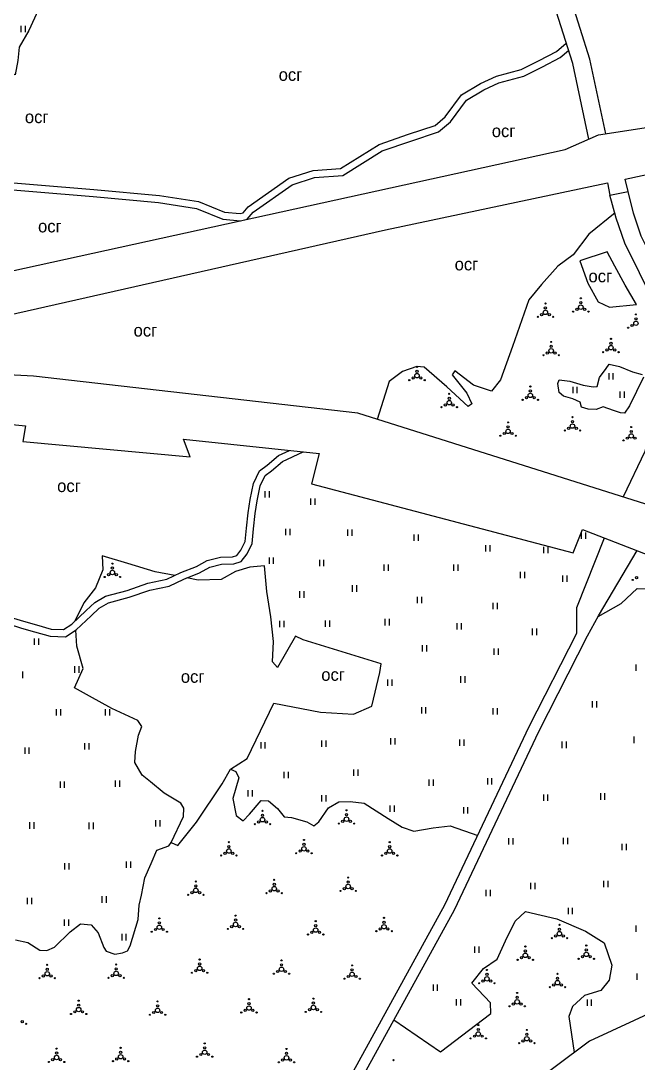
# Model space of a CAD drawing. Header units: millimetres. Extents: x 1379499 to 1411715, y 5652947 to 5671991.
# Drawn here: x 1400420 to 1400768, y 5660281 to 5660868 of the extents above; entities that cross this region are included whole.
import ezdxf

# ---------------------------------------------------------------- set-up
doc = ezdxf.new("R2010")
doc.units = ezdxf.units.MM
doc.layers.add('_5Інше', color=252, linetype='Continuous', lineweight=25)
for name, color, linetype in [('вулиці', 7, 'Continuous'), ('ВулНазва', 7, 'Continuous'), ('на область', 5, 'Continuous')]:
    doc.layers.add(name, color=color, linetype=linetype)
picture_1 = doc.add_image_def('image1.bmp', size_in_pixel=(3370, 2384))

# ---------------------------------------------------------------- blocks, each defined once
blk = doc.blocks.new('ЛвЗд')
at = {"layer": '_5Інше', "color": 204, "linetype": 'Continuous'}
for points in [[(44635.724, 27762.095), (45013.836, 27841.635)], [(44620.877, 27787.19), (44777.635, 27810.375)], [(44602, 27779), (44620.877, 27787.19)], [(43886.079, 27626.153), (44602, 27779)], [(44637.339, 27755.218), (44635.724, 27762.095)], [(44500.676, 27734.365), (44625.871, 27760.072)], [(44625.871, 27760.072), (44627.145, 27753.057)], [(44627.145, 27753.057), (44637.339, 27755.218)], [(44166.957, 27661), (44500.676, 27734.365)], [(44301.977, 27653.003), (44166.957, 27661)], [(44484.405, 27631.143), (44301.977, 27653.003)], [(44236.999, 27631.498), (44297.355, 27625.112)], [(44649.912, 27577.828), (44484.405, 27631.143)], [(44297.355, 27625.112), (44295.758, 27616.281)], [(44295.758, 27616.281), (44389.972, 27607.118)], [(44389.972, 27607.118), (44386.188, 27616.982)], [(44386.188, 27616.982), (44462.492, 27608.569)], [(44462.492, 27608.569), (44458.077, 27591.413)], [(44458.077, 27591.413), (44605.279, 27551.823)], [(44605.279, 27551.823), (44610.67, 27564.91)], [(44610.67, 27564.91), (44730.889, 27517.403)], [(44784.572, 27354.786), (44612.782, 27276.514)], [(44612.782, 27276.514), (44493.236, 27188.183)]]:
    blk.add_lwpolyline(points, dxfattribs=at)

msp = doc.modelspace()

# ---------------------------------------------------------------- linework, layer by layer
at = {"layer": 'вулиці', "color": 7, "lineweight": -2}
for p, q in [((1400420.59, 5660861.5), (1400420.59, 5660865.1)), ((1400422.99, 5660861.5), (1400422.99, 5660865.1))]:
    msp.add_line(p, q, dxfattribs=at)
at = {"layer": 'вулиці', "color": 7}
for p, q in [((1400751.6, 5660665.88), (1400751.6, 5660669.48)), ((1400754, 5660665.88), (1400754, 5660669.48)), ((1400731.33, 5660658.16), (1400731.33, 5660661.76)), ((1400733.73, 5660658.16), (1400733.73, 5660661.76)), ((1400757.86, 5660655.44), (1400757.86, 5660659.04)), ((1400760.26, 5660655.44), (1400760.26, 5660659.04)), ((1400557.97, 5660599.34), (1400557.97, 5660602.94)), ((1400560.37, 5660599.34), (1400560.37, 5660602.94)), ((1400583.71, 5660595.19), (1400583.71, 5660598.79)), ((1400586.11, 5660595.19), (1400586.11, 5660598.79)), ((1400569.67, 5660578.05), (1400569.67, 5660581.65)), ((1400572.07, 5660578.05), (1400572.07, 5660581.65)), ((1400604.5, 5660577.79), (1400604.5, 5660581.39)), ((1400606.9, 5660577.79), (1400606.9, 5660581.39)), ((1400641.94, 5660574.93), (1400641.94, 5660578.53)), ((1400644.34, 5660574.93), (1400644.34, 5660578.53)), ((1400736.14, 5660575.98), (1400736.14, 5660579.58)), ((1400738.54, 5660575.98), (1400738.54, 5660579.58)), ((1400682.23, 5660568.96), (1400682.23, 5660572.56)), ((1400684.63, 5660568.96), (1400684.63, 5660572.56)), ((1400714.86, 5660568.02), (1400714.86, 5660571.62)), ((1400717.26, 5660568.02), (1400717.26, 5660571.62)), ((1400560.31, 5660561.94), (1400560.31, 5660565.54)), ((1400562.71, 5660561.94), (1400562.71, 5660565.54)), ((1400588.65, 5660560.64), (1400588.65, 5660564.24)), ((1400591.05, 5660560.64), (1400591.05, 5660564.24)), ((1400625.04, 5660558.05), (1400625.04, 5660561.65)), ((1400627.44, 5660558.05), (1400627.44, 5660561.65)), ((1400664.29, 5660558.05), (1400664.29, 5660561.65)), ((1400666.69, 5660558.05), (1400666.69, 5660561.65)), ((1400701.73, 5660553.89), (1400701.73, 5660557.49)), ((1400704.13, 5660553.89), (1400704.13, 5660557.49)), ((1400725.64, 5660551.81), (1400725.64, 5660555.41)), ((1400728.04, 5660551.81), (1400728.04, 5660555.41)), ((1400607.09, 5660546.25), (1400607.09, 5660549.85)), ((1400609.49, 5660546.25), (1400609.49, 5660549.85)), ((1400577.45, 5660542.88), (1400577.45, 5660546.48)), ((1400579.85, 5660542.88), (1400579.85, 5660546.48)), ((1400643.74, 5660539.76), (1400643.74, 5660543.36)), ((1400646.14, 5660539.76), (1400646.14, 5660543.36)), ((1400686.38, 5660536.38), (1400686.38, 5660539.98)), ((1400688.78, 5660536.38), (1400688.78, 5660539.98)), ((1400592.01, 5660526.51), (1400592.01, 5660530.11)), ((1400594.41, 5660526.51), (1400594.41, 5660530.11)), ((1400625.55, 5660527.29), (1400625.55, 5660530.89)), ((1400627.95, 5660527.29), (1400627.95, 5660530.89)), ((1400566.28, 5660526.25), (1400566.28, 5660529.85)), ((1400568.68, 5660526.25), (1400568.68, 5660529.85)), ((1400666.1, 5660524.96), (1400666.1, 5660528.56)), ((1400668.5, 5660524.96), (1400668.5, 5660528.56)), ((1400708.47, 5660521.84), (1400708.47, 5660525.44)), ((1400710.87, 5660521.84), (1400710.87, 5660525.44)), ((1400428.13, 5660516.37), (1400428.13, 5660519.97)), ((1400430.53, 5660516.37), (1400430.53, 5660519.97)), ((1400646.6, 5660512.49), (1400646.6, 5660516.09)), ((1400649, 5660512.49), (1400649, 5660516.09)), ((1400686.9, 5660510.67), (1400686.9, 5660514.27)), ((1400689.3, 5660510.67), (1400689.3, 5660514.27)), ((1400421.53, 5660497.62), (1400421.53, 5660501.22)), ((1400450.75, 5660500.62), (1400450.75, 5660504.22)), ((1400453.15, 5660500.62), (1400453.15, 5660504.22)), ((1400766.91, 5660501.68), (1400766.91, 5660505.28)), ((1400627.12, 5660493.17), (1400627.12, 5660496.77)), ((1400629.52, 5660493.17), (1400629.52, 5660496.77)), ((1400668.19, 5660494.99), (1400668.19, 5660498.59)), ((1400670.59, 5660494.99), (1400670.59, 5660498.59)), ((1400742.33, 5660480.99), (1400742.33, 5660484.59)), ((1400744.73, 5660480.99), (1400744.73, 5660484.59)), ((1400440.47, 5660476.56), (1400440.47, 5660480.16)), ((1400442.87, 5660476.56), (1400442.87, 5660480.16)), ((1400468.01, 5660476.56), (1400468.01, 5660480.16)), ((1400470.41, 5660476.56), (1400470.41, 5660480.16)), ((1400646.1, 5660477.59), (1400646.1, 5660481.19)), ((1400648.5, 5660477.59), (1400648.5, 5660481.19)), ((1400686.39, 5660477.07), (1400686.39, 5660480.67)), ((1400688.79, 5660477.07), (1400688.79, 5660480.67)), ((1400456.44, 5660457.34), (1400456.44, 5660460.94)), ((1400458.84, 5660457.34), (1400458.84, 5660460.94)), ((1400555.63, 5660457.85), (1400555.63, 5660461.45)), ((1400558.03, 5660457.85), (1400558.03, 5660461.45)), ((1400589.95, 5660458.89), (1400589.95, 5660462.49)), ((1400592.35, 5660458.89), (1400592.35, 5660462.49)), ((1400628.68, 5660460.19), (1400628.68, 5660463.79)), ((1400631.08, 5660460.19), (1400631.08, 5660463.79)), ((1400667.67, 5660459.41), (1400667.67, 5660463.01)), ((1400670.07, 5660459.41), (1400670.07, 5660463.01)), ((1400725.27, 5660458.17), (1400725.27, 5660461.77)), ((1400727.67, 5660458.17), (1400727.67, 5660461.77)), ((1400765.77, 5660460.99), (1400765.77, 5660464.59)), ((1400422.75, 5660454.93), (1400422.75, 5660458.53)), ((1400425.15, 5660454.93), (1400425.15, 5660458.53)), ((1400568.63, 5660441.23), (1400568.63, 5660444.83)), ((1400571.03, 5660441.23), (1400571.03, 5660444.83)), ((1400607.88, 5660442.53), (1400607.88, 5660446.13)), ((1400610.28, 5660442.53), (1400610.28, 5660446.13)), ((1400442.65, 5660435.7), (1400442.65, 5660439.3)), ((1400445.05, 5660435.7), (1400445.05, 5660439.3)), ((1400473.72, 5660436.36), (1400473.72, 5660439.96)), ((1400476.12, 5660436.36), (1400476.12, 5660439.96)), ((1400650.26, 5660436.81), (1400650.26, 5660440.41)), ((1400652.66, 5660436.81), (1400652.66, 5660440.41)), ((1400683.27, 5660437.59), (1400683.27, 5660441.19)), ((1400685.67, 5660437.59), (1400685.67, 5660441.19)), ((1400548.35, 5660430.84), (1400548.35, 5660434.44)), ((1400550.75, 5660430.84), (1400550.75, 5660434.44)), ((1400589.95, 5660427.98), (1400589.95, 5660431.58)), ((1400592.35, 5660427.98), (1400592.35, 5660431.58)), ((1400714.8, 5660428.38), (1400714.8, 5660431.98)), ((1400717.2, 5660428.38), (1400717.2, 5660431.98)), ((1400746.89, 5660429.07), (1400746.89, 5660432.67)), ((1400749.29, 5660429.07), (1400749.29, 5660432.67)), ((1400628.42, 5660422.27), (1400628.42, 5660425.87)), ((1400630.82, 5660422.27), (1400630.82, 5660425.87)), ((1400669.75, 5660421.23), (1400669.75, 5660424.83)), ((1400672.15, 5660421.23), (1400672.15, 5660424.83)), ((1400425.51, 5660412.72), (1400425.51, 5660416.32)), ((1400427.91, 5660412.72), (1400427.91, 5660416.32)), ((1400458.92, 5660412.53), (1400458.92, 5660416.13)), ((1400461.32, 5660412.53), (1400461.32, 5660416.13)), ((1400496.45, 5660413.91), (1400496.45, 5660417.51)), ((1400498.85, 5660413.91), (1400498.85, 5660417.51)), ((1400695.23, 5660403.83), (1400695.23, 5660407.43)), ((1400697.63, 5660403.83), (1400697.63, 5660407.43)), ((1400725.95, 5660404.06), (1400725.95, 5660407.66)), ((1400728.35, 5660404.06), (1400728.35, 5660407.66)), ((1400758.95, 5660400.65), (1400758.95, 5660404.25)), ((1400761.35, 5660400.65), (1400761.35, 5660404.25)), ((1400445.1, 5660389.64), (1400445.1, 5660393.24)), ((1400447.5, 5660389.64), (1400447.5, 5660393.24)), ((1400479.86, 5660390.63), (1400479.86, 5660394.23)), ((1400482.26, 5660390.63), (1400482.26, 5660394.23)), ((1400748.72, 5660379.81), (1400748.72, 5660383.41)), ((1400751.12, 5660379.81), (1400751.12, 5660383.41)), ((1400682.49, 5660374.74), (1400682.49, 5660378.34)), ((1400684.89, 5660374.74), (1400684.89, 5660378.34)), ((1400707.53, 5660378.68), (1400707.53, 5660382.28)), ((1400709.93, 5660378.68), (1400709.93, 5660382.28)), ((1400424.19, 5660370.19), (1400424.19, 5660373.79)), ((1400426.59, 5660370.19), (1400426.59, 5660373.79)), ((1400466.22, 5660371.03), (1400466.22, 5660374.63)), ((1400468.62, 5660371.03), (1400468.62, 5660374.63)), ((1400728.69, 5660364.58), (1400728.69, 5660368.18)), ((1400731.09, 5660364.58), (1400731.09, 5660368.18)), ((1400444.93, 5660357.94), (1400444.93, 5660361.54)), ((1400447.33, 5660357.94), (1400447.33, 5660361.54)), ((1400766.92, 5660354.58), (1400766.92, 5660358.18)), ((1400477.34, 5660349.81), (1400477.34, 5660353.41)), ((1400479.74, 5660349.81), (1400479.74, 5660353.41)), ((1400676.11, 5660342.69), (1400676.11, 5660346.29)), ((1400678.51, 5660342.69), (1400678.51, 5660346.29)), ((1400767.38, 5660327.52), (1400767.38, 5660331.12)), ((1400652.67, 5660321.31), (1400652.67, 5660324.91)), ((1400655.07, 5660321.31), (1400655.07, 5660324.91)), ((1400665.65, 5660313.13), (1400665.65, 5660316.73)), ((1400668.05, 5660313.13), (1400668.05, 5660316.73)), ((1400739.38, 5660312.9), (1400739.38, 5660316.5)), ((1400741.78, 5660312.9), (1400741.78, 5660316.5))]:
    msp.add_line(p, q, dxfattribs=at)
for points in [[(1400740.13, 5660801.27), (1400731.12, 5660843.8), (1400715.22, 5660894.24), (1400701.47, 5660916.83), (1400669.75, 5660946.43), (1400622.51, 5660973.39), (1400531.6, 5661022.06), (1400381.63, 5661104.33), (1400249.05, 5661176.72), (1400100, 5661258.74), (1399949.35, 5661341.46)], [(1400749.7, 5660804.32), (1400740.81, 5660846.35), (1400724.4, 5660898.41), (1400709.29, 5660923.21), (1400675.72, 5660954.54), (1400627.35, 5660982.15), (1400536.37, 5661030.85), (1400386.43, 5661113.11), (1400253.85, 5661185.49), (1400206.51, 5661211.54)], [(1400803.47, 5660691.49), (1400785.56, 5660714.61), (1400769.7, 5660746.57), (1400765.31, 5660759.46), (1400762.28, 5660771.82)], [(1400796.59, 5660684.05), (1400777.05, 5660709.27), (1400760.44, 5660742.72), (1400755.7, 5660756.68), (1400752.09, 5660769.6)], [(1400413.15, 5660528.07), (1400420.74, 5660525.76), (1400428.03, 5660523.67), (1400436.91, 5660521.19), (1400445.43, 5660520.85), (1400451.6, 5660524.8), (1400459.98, 5660532.68), (1400464.46, 5660536.9), (1400469.68, 5660540.01), (1400481.41, 5660543.16), (1400493.02, 5660547.13), (1400503.85, 5660549.44), (1400512.11, 5660553.38), (1400520.99, 5660556.86), (1400526.85, 5660560), (1400533.31, 5660561.69), (1400540.24, 5660561.87), (1400544.38, 5660563.25), (1400547.73, 5660567.5), (1400550.71, 5660573.44), (1400551.4, 5660581.66), (1400552.38, 5660590.25), (1400553.44, 5660597.48), (1400555.23, 5660605.98), (1400557.95, 5660611.71), (1400561.51, 5660614.35), (1400567.63, 5660619.53), (1400579.31, 5660625.08)], [(1400414.44, 5660531.86), (1400421.87, 5660529.6), (1400429.12, 5660527.52), (1400437.54, 5660525.16), (1400444.33, 5660524.89), (1400449.13, 5660527.97), (1400457.23, 5660535.59), (1400462.04, 5660540.11), (1400468.1, 5660543.73), (1400480.24, 5660546.99), (1400491.96, 5660550.99), (1400502.55, 5660553.26), (1400510.52, 5660557.06), (1400519.31, 5660560.49), (1400525.38, 5660563.75), (1400532.75, 5660565.68), (1400539.54, 5660565.86), (1400541.98, 5660566.67), (1400544.34, 5660569.66), (1400546.78, 5660574.54), (1400547.42, 5660582.05), (1400548.42, 5660590.77), (1400549.5, 5660598.19), (1400551.41, 5660607.26), (1400554.76, 5660614.32), (1400559.02, 5660617.49), (1400565.45, 5660622.92), (1400571.68, 5660625.88)], [(1400507.06, 5660555.4), (1400496.09, 5660557.42), (1400480.57, 5660562.18), (1400466.17, 5660566.46), (1400466.63, 5660558.5), (1400462.34, 5660548.4), (1400455.9, 5660539.98), (1400450.86, 5660529.59)], [(1400538.48, 5660446.33), (1400547.81, 5660452.31), (1400562.85, 5660483.48), (1400589.17, 5660478.41), (1400607.78, 5660477.29), (1400617.97, 5660481.82), (1400622.48, 5660500.79), (1400623.24, 5660505.67), (1400579.43, 5660519.19), (1400575, 5660521.24), (1400564.89, 5660503.64), (1400562.13, 5660506.7), (1400562.59, 5660518.18), (1400561.06, 5660532.1), (1400558.91, 5660546.4), (1400557.53, 5660560.79), (1400549.25, 5660560.17), (1400541.29, 5660557.57), (1400533.17, 5660553.13), (1400520.3, 5660552.67), (1400513.8, 5660554.04)], [(1400417.41, 5660350.15), (1400424.31, 5660348.69), (1400431.08, 5660344.32), (1400435.06, 5660344.05), (1400439.31, 5660345.91), (1400448.07, 5660354.53), (1400454.05, 5660359.03), (1400460.02, 5660358.5), (1400463.87, 5660354), (1400467.03, 5660345.81), (1400468.41, 5660343.75), (1400473.23, 5660342.1), (1400477.63, 5660342.72), (1400480.52, 5660343.89), (1400481.97, 5660346.71), (1400486.45, 5660361.53), (1400487.07, 5660369.57), (1400488.31, 5660375.21), (1400490.16, 5660385.03), (1400493.81, 5660393.11), (1400496.94, 5660400.62), (1400503.78, 5660403.06), (1400505.05, 5660405.01), (1400511.99, 5660419.61), (1400512.18, 5660424.3), (1400510.42, 5660427.13), (1400501.15, 5660432.69), (1400493.33, 5660439.13), (1400488.73, 5660442.88), (1400484.63, 5660450.1), (1400485.02, 5660456.14), (1400486.58, 5660465.41), (1400488.43, 5660470.39), (1400486.18, 5660473.76), (1400471.53, 5660480.39), (1400459.13, 5660487.32), (1400450.63, 5660492), (1400455.41, 5660502.93), (1400451.95, 5660515.52), (1400451.3, 5660524.6)], [(1400505.05, 5660405.01), (1400508.8, 5660403.2), (1400519.23, 5660416.38), (1400533.7, 5660437.95), (1400538.48, 5660446.33), (1400541.52, 5660444.89), (1400543.11, 5660441.42), (1400539.78, 5660429.71), (1400541.66, 5660420.17), (1400545.57, 5660417.14), (1400549.18, 5660420.9), (1400555.69, 5660428.56), (1400559.75, 5660428.41), (1400564.81, 5660424.08), (1400568.57, 5660419.45), (1400572.77, 5660419.02), (1400581.45, 5660416.56), (1400585.35, 5660414.25), (1400588.24, 5660416.56), (1400593.66, 5660424.46), (1400599.45, 5660427.78), (1400605.81, 5660428.07), (1400613.77, 5660427.2), (1400627.22, 5660418.53), (1400635.18, 5660413.62), (1400641.69, 5660411.31), (1400652.54, 5660413.19), (1400662.09, 5660414.34), (1400677.64, 5660408.94)], [(1400630.4, 5660304.94), (1400656.72, 5660287.01), (1400684.98, 5660308.55), (1400684.93, 5660314.63), (1400674.35, 5660325.66), (1400680.92, 5660334.01), (1400688.61, 5660339.3), (1400693.26, 5660349.55), (1400698.71, 5660360.6), (1400704.49, 5660366.04), (1400722.12, 5660361.88), (1400738.32, 5660354.99), (1400748.9, 5660348.42), (1400753.23, 5660335.77), (1400751.62, 5660327.44), (1400746.97, 5660321.52), (1400737.84, 5660318.79), (1400731.1, 5660312.55), (1400729.02, 5660306.94), (1400732.03, 5660286.62)]]:
    msp.add_lwpolyline(points, dxfattribs=at)
at = {"layer": 'вулиці', "color": 7, "lineweight": -2}
for points in [[(1400437.38, 5660890.06), (1400424.96, 5660862.4), (1400419.43, 5660853.06), (1400418.62, 5660845.58), (1400417.24, 5660837.51), (1400411.93, 5660839.93), (1400403.97, 5660841.66), (1400391.41, 5660842.81), (1400377.52, 5660846.51), (1400369.11, 5660850.66), (1400356.31, 5660852.27), (1400348.69, 5660853.42), (1400352.88, 5660875.03)], [(1400256.33, 5660789.62), (1400323.37, 5660784.49), (1400359.32, 5660781.31), (1400461.53, 5660772.85), (1400498.44, 5660769.5), (1400520.36, 5660766.07), (1400535.08, 5660760.13), (1400543.88, 5660759.31), (1400545.62, 5660759.69), (1400548.38, 5660763.08), (1400571.28, 5660779.23), (1400585.01, 5660783.51), (1400600.33, 5660784.72), (1400622.2, 5660798.22), (1400638.68, 5660803.99), (1400653.61, 5660808.96), (1400659.33, 5660813.78), (1400668.51, 5660826.17), (1400679.17, 5660832.51), (1400688.21, 5660836.69), (1400702.1, 5660840.42), (1400712.33, 5660845.63), (1400721.94, 5660850.63), (1400727.52, 5660855.24)], [(1400358.97, 5660777.33), (1400461.19, 5660768.86), (1400497.95, 5660765.52), (1400519.29, 5660762.19), (1400534.13, 5660756.2), (1400544.13, 5660755.27), (1400547.84, 5660756.08), (1400551.13, 5660760.13), (1400573.07, 5660775.6), (1400585.77, 5660779.56), (1400601.61, 5660780.8), (1400623.93, 5660794.59), (1400639.98, 5660800.2), (1400655.6, 5660805.41), (1400662.26, 5660811.03), (1400671.25, 5660823.14), (1400681.04, 5660828.97), (1400689.58, 5660832.92), (1400703.54, 5660836.66), (1400714.16, 5660842.08), (1400724.16, 5660847.28), (1400728.82, 5660851.12)], [(1400754.97, 5660759.69), (1400740.31, 5660747.76), (1400731.34, 5660736.03), (1400722.69, 5660729.67), (1400713.55, 5660719.41), (1400706.38, 5660710.77), (1400697.23, 5660684.44), (1400690.55, 5660665.7), (1400685.49, 5660659.18), (1400675.21, 5660662.6), (1400664.77, 5660670.75), (1400663.19, 5660668.41), (1400671.44, 5660658.15), (1400674.37, 5660652.11), (1400672.36, 5660650.64), (1400660.26, 5660661.63), (1400647.43, 5660672.8), (1400643.32, 5660673.24), (1400635.33, 5660670.24), (1400627.82, 5660664.74), (1400621.07, 5660643.37)], [(1400750.63, 5660737.81), (1400735.19, 5660732.67), (1400739.6, 5660720.04), (1400745.48, 5660709.61), (1400751.95, 5660706.53), (1400767.09, 5660708), (1400760.62, 5660719.01), (1400754.89, 5660729.73), (1400750.63, 5660737.81)], [(1400805.17, 5660677.02), (1400790.49, 5660669.13), (1400782.73, 5660659.26), (1400780.61, 5660647.04), (1400774.5, 5660635.29), (1400771.67, 5660625.19), (1400759.64, 5660599.63)], [(1400771.05, 5660667.09), (1400763.1, 5660650.99), (1400760.38, 5660646.84), (1400758.01, 5660647.08), (1400754.1, 5660648.27), (1400748.29, 5660650.4), (1400744.38, 5660648.86), (1400739.87, 5660649.09), (1400736.08, 5660650.16), (1400735.25, 5660653.12), (1400731.22, 5660654.9), (1400725.89, 5660656.44), (1400723.51, 5660658.57), (1400722.8, 5660663.54), (1400723.51, 5660665.67), (1400729.56, 5660664.84), (1400737.03, 5660662.71), (1400742.6, 5660661.76), (1400744.85, 5660661.88), (1400746.27, 5660666.86), (1400749.95, 5660671.95), (1400751.73, 5660674.43), (1400757.41, 5660673.13), (1400764.88, 5660670.05), (1400770.22, 5660668.63)], [(1400523.22, 5660103.7), (1400547.01, 5660155.15), (1400587.88, 5660239.92), (1400659.14, 5660369.81), (1400706.63, 5660470.23), (1400733.52, 5660522.83), (1400733.49, 5660537.42), (1400749.02, 5660576.58)], [(1400537.8, 5660120.94), (1400552.44, 5660152.59), (1400593.22, 5660237.17), (1400664.49, 5660367.08), (1400712.01, 5660467.58), (1400739.53, 5660521.39), (1400745.58, 5660532.68), (1400767.42, 5660569.44)], [(1400745.41, 5660532.37), (1400758.36, 5660539.66), (1400767.4, 5660548.14), (1400778.34, 5660547.87), (1400787.28, 5660526.45)]]:
    msp.add_lwpolyline(points, dxfattribs=at)
at = {"layer": 'вулиці', "color": 7}
for centre, radius in [((1400715.78, 5660706.14), 0.625), ((1400715.78, 5660708.64), 0.312), ((1400735.69, 5660706.57), 1.25), ((1400735.69, 5660709.07), 0.625), ((1400735.69, 5660711.57), 0.312), ((1400711.45, 5660701.14), 0.312), ((1400713.62, 5660702.39), 0.625), ((1400715.78, 5660703.64), 1.25), ((1400717.95, 5660702.39), 0.625), ((1400720.11, 5660701.14), 0.312), ((1400731.36, 5660704.07), 0.312), ((1400733.52, 5660705.32), 0.625), ((1400737.85, 5660705.32), 0.625), ((1400740.02, 5660704.07), 0.312), ((1400766.72, 5660700), 0.625), ((1400766.72, 5660702.5), 0.312), ((1400762.39, 5660695), 0.312), ((1400764.56, 5660696.25), 0.625), ((1400766.72, 5660697.5), 1.25), ((1400752.67, 5660688.75), 0.312), ((1400719, 5660682), 1.25), ((1400719, 5660684.5), 0.625), ((1400719, 5660687), 0.312), ((1400750.5, 5660682.5), 0.625), ((1400752.67, 5660683.75), 1.25), ((1400752.67, 5660686.25), 0.625), ((1400754.83, 5660682.5), 0.625), ((1400714.67, 5660679.5), 0.312), ((1400716.84, 5660680.75), 0.625), ((1400721.17, 5660680.75), 0.625), ((1400723.33, 5660679.5), 0.312), ((1400748.34, 5660681.25), 0.312), ((1400757, 5660681.25), 0.312), ((1400643.47, 5660670.46), 0.625), ((1400643.47, 5660672.96), 0.312), ((1400639.14, 5660665.46), 0.312), ((1400641.31, 5660666.71), 0.625), ((1400643.47, 5660667.96), 1.25), ((1400645.64, 5660666.71), 0.625), ((1400647.8, 5660665.46), 0.312), ((1400707.29, 5660659.35), 0.625), ((1400707.29, 5660661.85), 0.312), ((1400661.62, 5660652.75), 1.25), ((1400661.62, 5660655.25), 0.625), ((1400661.62, 5660657.75), 0.312), ((1400702.96, 5660654.35), 0.312), ((1400705.13, 5660655.6), 0.625), ((1400707.29, 5660656.85), 1.25), ((1400709.46, 5660655.6), 0.625), ((1400711.62, 5660654.35), 0.312), ((1400657.29, 5660650.25), 0.312), ((1400659.46, 5660651.5), 0.625), ((1400663.79, 5660651.5), 0.625), ((1400665.95, 5660650.25), 0.312), ((1400694.74, 5660641.64), 0.312), ((1400731, 5660642.09), 0.625), ((1400731, 5660644.59), 0.312), ((1400692.58, 5660635.39), 0.625), ((1400694.74, 5660636.64), 1.25), ((1400694.74, 5660639.14), 0.625), ((1400696.91, 5660635.39), 0.625), ((1400726.67, 5660637.09), 0.312), ((1400728.84, 5660638.34), 0.625), ((1400731, 5660639.59), 1.25), ((1400733.17, 5660638.34), 0.625), ((1400735.33, 5660637.09), 0.312), ((1400764.09, 5660636.53), 0.625), ((1400764.09, 5660639.03), 0.312), ((1400690.41, 5660634.14), 0.312), ((1400699.07, 5660634.14), 0.312), ((1400759.76, 5660631.53), 0.312), ((1400761.92, 5660632.78), 0.625), ((1400764.09, 5660634.03), 1.25), ((1400766.25, 5660632.78), 0.625), ((1400471.94, 5660559.57), 0.625), ((1400471.94, 5660562.07), 0.312), ((1400467.61, 5660554.57), 0.312), ((1400469.77, 5660555.82), 0.625), ((1400471.94, 5660557.07), 1.25), ((1400474.1, 5660555.82), 0.625), ((1400476.27, 5660554.57), 0.312), ((1400767.09, 5660554.15), 0.625), ((1400764.92, 5660552.9), 0.312), ((1400556.45, 5660417.79), 1.25), ((1400556.45, 5660420.29), 0.625), ((1400556.45, 5660422.79), 0.312), ((1400603.78, 5660418.1), 1.25), ((1400603.78, 5660420.6), 0.625), ((1400603.78, 5660423.1), 0.312), ((1400552.12, 5660415.29), 0.312), ((1400554.29, 5660416.54), 0.625), ((1400558.62, 5660416.54), 0.625), ((1400560.78, 5660415.29), 0.312), ((1400599.45, 5660415.6), 0.312), ((1400601.61, 5660416.85), 0.625), ((1400605.94, 5660416.85), 0.625), ((1400608.11, 5660415.6), 0.312), ((1400579.8, 5660406.4), 0.312), ((1400537.52, 5660400.14), 1.25), ((1400537.52, 5660402.64), 0.625), ((1400537.52, 5660405.14), 0.312), ((1400579.8, 5660401.4), 1.25), ((1400579.8, 5660403.9), 0.625), ((1400628.07, 5660400.14), 1.25), ((1400628.07, 5660402.64), 0.625), ((1400628.07, 5660405.14), 0.312), ((1400533.19, 5660397.64), 0.312), ((1400535.36, 5660398.89), 0.625), ((1400539.69, 5660398.89), 0.625), ((1400541.85, 5660397.64), 0.312), ((1400575.47, 5660398.9), 0.312), ((1400577.64, 5660400.15), 0.625), ((1400581.97, 5660400.15), 0.625), ((1400584.13, 5660398.9), 0.312), ((1400623.74, 5660397.64), 0.312), ((1400625.91, 5660398.89), 0.625), ((1400630.24, 5660398.89), 0.625), ((1400632.4, 5660397.64), 0.312), ((1400518.89, 5660382.98), 0.312), ((1400563.06, 5660383.92), 0.312), ((1400604.7, 5660382.68), 0.625), ((1400604.7, 5660385.18), 0.312), ((1400516.72, 5660376.73), 0.625), ((1400518.89, 5660377.98), 1.25), ((1400518.89, 5660380.48), 0.625), ((1400521.05, 5660376.73), 0.625), ((1400560.89, 5660377.67), 0.625), ((1400563.06, 5660378.92), 1.25), ((1400563.06, 5660381.42), 0.625), ((1400565.22, 5660377.67), 0.625), ((1400600.37, 5660377.68), 0.312), ((1400602.54, 5660378.93), 0.625), ((1400604.7, 5660380.18), 1.25), ((1400606.87, 5660378.93), 0.625), ((1400609.03, 5660377.68), 0.312), ((1400514.55, 5660375.48), 0.312), ((1400523.22, 5660375.48), 0.312), ((1400558.73, 5660376.42), 0.312), ((1400567.39, 5660376.42), 0.312), ((1400498.38, 5660359.67), 0.625), ((1400498.38, 5660362.17), 0.312), ((1400541.29, 5660358.75), 1.25), ((1400541.29, 5660361.25), 0.625), ((1400541.29, 5660363.75), 0.312), ((1400586.4, 5660360.59), 0.312), ((1400624.9, 5660359.99), 0.625), ((1400624.9, 5660362.49), 0.312), ((1400494.05, 5660354.67), 0.312), ((1400496.21, 5660355.92), 0.625), ((1400498.38, 5660357.17), 1.25), ((1400500.54, 5660355.92), 0.625), ((1400502.71, 5660354.67), 0.312), ((1400536.96, 5660356.25), 0.312), ((1400539.12, 5660357.5), 0.625), ((1400543.45, 5660357.5), 0.625), ((1400545.62, 5660356.25), 0.312), ((1400584.24, 5660354.34), 0.625), ((1400586.4, 5660355.59), 1.25), ((1400586.4, 5660358.09), 0.625), ((1400588.57, 5660354.34), 0.625), ((1400620.57, 5660354.99), 0.312), ((1400622.73, 5660356.24), 0.625), ((1400624.9, 5660357.49), 1.25), ((1400627.06, 5660356.24), 0.625), ((1400629.23, 5660354.99), 0.312), ((1400723.67, 5660353.57), 1.25), ((1400723.67, 5660356.07), 0.625), ((1400723.67, 5660358.57), 0.312), ((1400582.07, 5660353.09), 0.312), ((1400590.73, 5660353.09), 0.312), ((1400719.34, 5660351.07), 0.312), ((1400721.5, 5660352.32), 0.625), ((1400725.83, 5660352.32), 0.625), ((1400728, 5660351.07), 0.312), ((1400704.47, 5660341.36), 1.25), ((1400704.47, 5660343.86), 0.625), ((1400704.47, 5660346.36), 0.312), ((1400738.8, 5660341.9), 1.25), ((1400738.8, 5660344.4), 0.625), ((1400738.8, 5660346.9), 0.312), ((1400435.23, 5660336), 0.312), ((1400474.04, 5660336.2), 0.312), ((1400521.05, 5660336.54), 0.625), ((1400521.05, 5660339.04), 0.312), ((1400567.16, 5660336.03), 0.625), ((1400567.16, 5660338.53), 0.312), ((1400700.14, 5660338.86), 0.312), ((1400702.3, 5660340.11), 0.625), ((1400706.63, 5660340.11), 0.625), ((1400708.8, 5660338.86), 0.312), ((1400734.47, 5660339.4), 0.312), ((1400736.64, 5660340.65), 0.625), ((1400740.97, 5660340.65), 0.625), ((1400743.13, 5660339.4), 0.312), ((1400433.06, 5660329.75), 0.625), ((1400435.23, 5660331), 1.25), ((1400435.23, 5660333.5), 0.625), ((1400437.39, 5660329.75), 0.625), ((1400471.88, 5660329.95), 0.625), ((1400474.04, 5660331.2), 1.25), ((1400474.04, 5660333.7), 0.625), ((1400476.21, 5660329.95), 0.625), ((1400516.72, 5660331.54), 0.312), ((1400518.89, 5660332.79), 0.625), ((1400521.05, 5660334.04), 1.25), ((1400523.22, 5660332.79), 0.625), ((1400525.38, 5660331.54), 0.312), ((1400562.83, 5660331.03), 0.312), ((1400564.99, 5660332.28), 0.625), ((1400567.16, 5660333.53), 1.25), ((1400569.32, 5660332.28), 0.625), ((1400571.49, 5660331.03), 0.312), ((1400606.91, 5660330.69), 1.25), ((1400606.91, 5660333.19), 0.625), ((1400606.91, 5660335.69), 0.312), ((1400682.83, 5660330.63), 0.625), ((1400682.83, 5660333.13), 0.312), ((1400722.58, 5660330.96), 0.312), ((1400430.9, 5660328.5), 0.312), ((1400439.56, 5660328.5), 0.312), ((1400469.71, 5660328.7), 0.312), ((1400478.37, 5660328.7), 0.312), ((1400602.58, 5660328.19), 0.312), ((1400604.75, 5660329.44), 0.625), ((1400609.08, 5660329.44), 0.625), ((1400611.24, 5660328.19), 0.312), ((1400678.5, 5660325.63), 0.312), ((1400680.66, 5660326.88), 0.625), ((1400682.83, 5660328.13), 1.25), ((1400684.99, 5660326.88), 0.625), ((1400687.16, 5660325.63), 0.312), ((1400720.42, 5660324.71), 0.625), ((1400722.58, 5660325.96), 1.25), ((1400722.58, 5660328.46), 0.625), ((1400724.75, 5660324.71), 0.625), ((1400699.87, 5660320.16), 0.312), ((1400718.25, 5660323.46), 0.312), ((1400726.91, 5660323.46), 0.312), ((1400452.95, 5660313.31), 0.625), ((1400452.95, 5660315.81), 0.312), ((1400497.39, 5660312.9), 0.625), ((1400497.39, 5660315.4), 0.312), ((1400548.84, 5660311.66), 1.25), ((1400548.84, 5660314.16), 0.625), ((1400548.84, 5660316.66), 0.312), ((1400585.12, 5660311.98), 1.25), ((1400585.12, 5660314.48), 0.625), ((1400585.12, 5660316.98), 0.312), ((1400695.54, 5660312.66), 0.312), ((1400697.71, 5660313.91), 0.625), ((1400699.87, 5660315.16), 1.25), ((1400699.87, 5660317.66), 0.625), ((1400702.04, 5660313.91), 0.625), ((1400704.2, 5660312.66), 0.312), ((1400448.62, 5660308.31), 0.312), ((1400450.78, 5660309.56), 0.625), ((1400452.95, 5660310.81), 1.25), ((1400455.11, 5660309.56), 0.625), ((1400457.28, 5660308.31), 0.312), ((1400493.06, 5660307.9), 0.312), ((1400495.23, 5660309.15), 0.625), ((1400497.39, 5660310.4), 1.25), ((1400499.56, 5660309.15), 0.625), ((1400501.72, 5660307.9), 0.312), ((1400544.51, 5660309.16), 0.312), ((1400546.67, 5660310.41), 0.625), ((1400551, 5660310.41), 0.625), ((1400553.17, 5660309.16), 0.312), ((1400580.79, 5660309.48), 0.312), ((1400582.96, 5660310.73), 0.625), ((1400587.29, 5660310.73), 0.625), ((1400589.45, 5660309.48), 0.312), ((1400421.15, 5660304.03), 0.625), ((1400423.32, 5660302.78), 0.312), ((1400677.97, 5660302.06), 0.312), ((1400675.81, 5660295.81), 0.625), ((1400677.97, 5660297.06), 1.25), ((1400677.97, 5660299.56), 0.625), ((1400680.14, 5660295.81), 0.625), ((1400705.28, 5660294.36), 1.25), ((1400705.28, 5660296.86), 0.625), ((1400705.28, 5660299.36), 0.312), ((1400476.57, 5660289.23), 0.312), ((1400523.89, 5660289.25), 0.625), ((1400523.89, 5660291.75), 0.312), ((1400673.64, 5660294.56), 0.312), ((1400682.3, 5660294.56), 0.312), ((1400700.95, 5660291.86), 0.312), ((1400703.11, 5660293.11), 0.625), ((1400707.44, 5660293.11), 0.625), ((1400709.61, 5660291.86), 0.312), ((1400440.51, 5660283.78), 1.25), ((1400440.51, 5660286.28), 0.625), ((1400440.51, 5660288.78), 0.312), ((1400474.4, 5660282.98), 0.625), ((1400476.57, 5660284.23), 1.25), ((1400476.57, 5660286.73), 0.625), ((1400478.73, 5660282.98), 0.625), ((1400519.56, 5660284.25), 0.312), ((1400521.73, 5660285.5), 0.625), ((1400523.89, 5660286.75), 1.25), ((1400526.06, 5660285.5), 0.625), ((1400528.22, 5660284.25), 0.312), ((1400569.98, 5660283.61), 1.25), ((1400569.98, 5660286.11), 0.625), ((1400569.98, 5660288.61), 0.312), ((1400436.18, 5660281.28), 0.312), ((1400438.35, 5660282.53), 0.625), ((1400442.68, 5660282.53), 0.625), ((1400444.84, 5660281.28), 0.312), ((1400472.24, 5660281.73), 0.312), ((1400480.9, 5660281.73), 0.312), ((1400565.65, 5660281.11), 0.312), ((1400567.81, 5660282.36), 0.625), ((1400572.14, 5660282.36), 0.625), ((1400574.31, 5660281.11), 0.312), ((1400630.24, 5660282.31), 0.312)]:
    msp.add_circle(centre, radius, dxfattribs=at)

# ---------------------------------------------------------------- block references
at = {"layer": 'ВулНазва', "color": 7, "lineweight": 9, "rotation": 0.3369352804739994}
msp.add_blockref('ЛвЗд', (1356288.93, 5632754.59), dxfattribs=at)

# ---------------------------------------------------------------- texts
at = {"layer": 'вулиці', "color": 7, "lineweight": -2}
for p in [(1400565.56, 5660834.1), (1400422.65, 5660810.27), (1400685.56, 5660802.39), (1400430.05, 5660748.71)]:
    msp.add_text('осг', height=7, dxfattribs=at).set_placement(p)
at = {"layer": 'вулиці', "color": 7}
for p in [(1400664.65, 5660727.31), (1400740.02, 5660720.6), (1400483.86, 5660690.03), (1400440.81, 5660602.41), (1400589.55, 5660496.04), (1400510.46, 5660494.93)]:
    msp.add_text('осг', height=7, dxfattribs=at).set_placement(p)

# ---------------------------------------------------------------- pictures from other files: only their frames are drawn
at = {"layer": 'на область', "color": 7, "lineweight": -2}
image = msp.add_image(picture_1, insert=(1395288.55, 5652947.02), size_in_units=(16426, 11620.05), dxfattribs=at)
image.dxf.flags = 7

doc.saveas('drawing.dxf')
